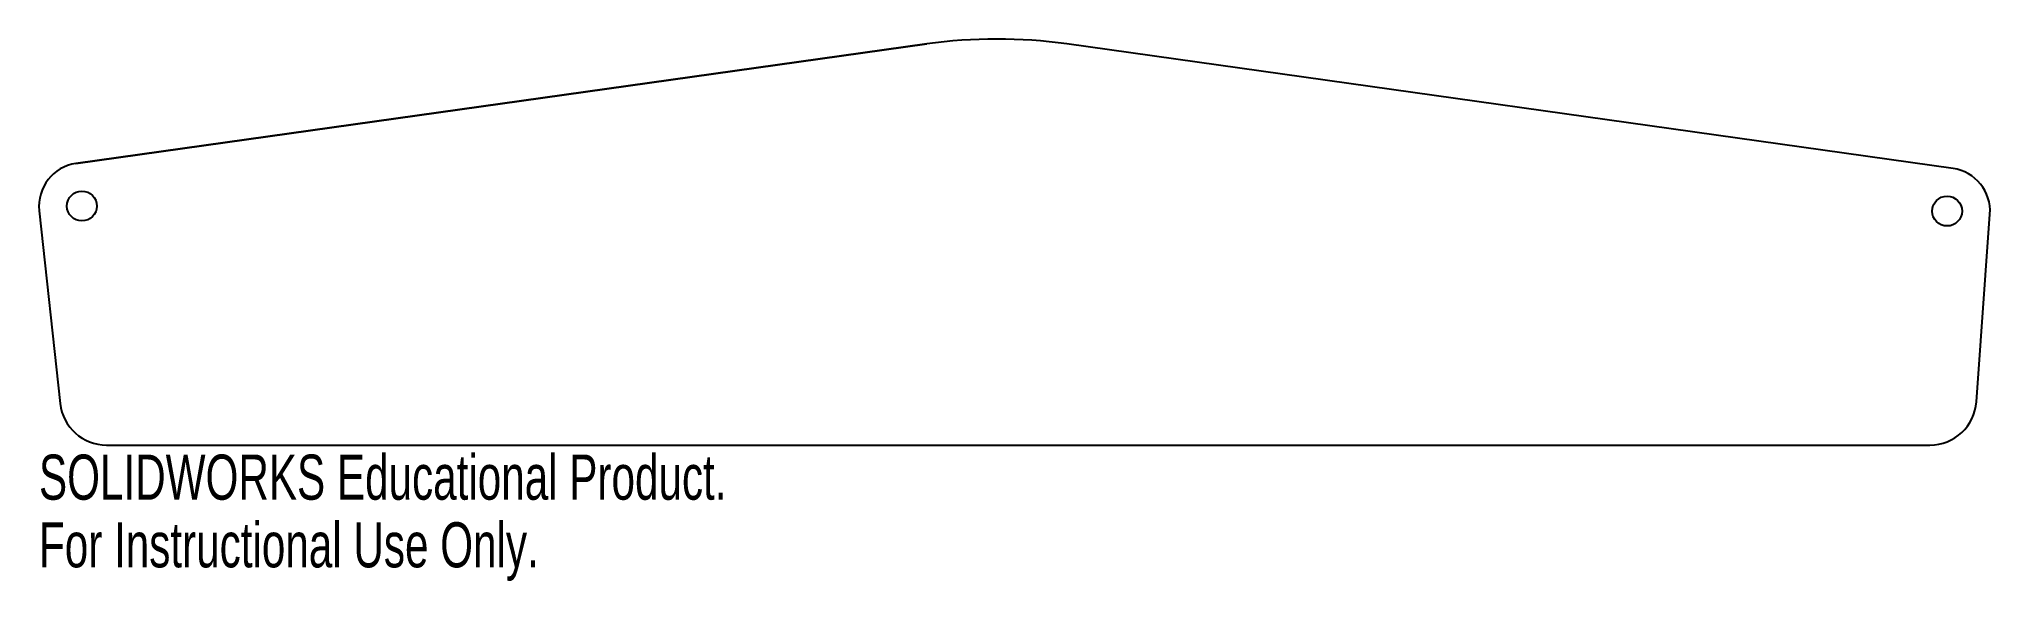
# Model space of a CAD drawing. Header units: millimetres. Extents: x -103 to 106, y -15 to 43.
import ezdxf

# ---------------------------------------------------------------- set-up
doc = ezdxf.new("R2010")
doc.units = ezdxf.units.MM
doc.styles.add('SLDTEXTSTYLE0', font='TXT', dxfattribs={"width": 0.7})

msp = doc.modelspace()

# ---------------------------------------------------------------- linework, layer by layer
at = {"color": 7, "linetype": 'Continuous'}
for p, q in [((-98.68, 30.16), (-7.5, 42.98)), ((102.48, 29.63), (7.5, 42.98)), ((-102.61, 25.11), (-100.37, 4.46)), ((104.99, 4.64), (106.42, 24.74)), ((-95.4, 0), (100, 0))]:
    msp.add_line(p, q, dxfattribs=at)
at = {"color": 7, "linetype": 'Continuous', "lineweight": 25}
for p, q in [((-7.5, 42.98), (-98.68, 30.16)), ((102.48, 29.63), (7.5, 42.98)), ((-102.61, 25.11), (-100.37, 4.46)), ((104.99, 4.64), (106.42, 24.74)), ((-95.4, 0), (100, 0))]:
    msp.add_line(p, q, dxfattribs=at)
at = {"color": 7, "linetype": 'Continuous'}
for centre in [(-98.04, 25.61), (101.84, 25.07)]:
    msp.add_circle(centre, 1.6, dxfattribs=at)
at = {"color": 7, "linetype": 'Continuous', "lineweight": 25}
for centre in [(-98.04, 25.61), (101.84, 25.07)]:
    msp.add_circle(centre, 1.6, dxfattribs=at)
at = {"color": 7, "linetype": 'Continuous'}
for centre, radius, start, end in [((0, -10.39), 53.89, 82, 98), ((-98.04, 25.61), 4.6, 98, 186.1934), ((101.84, 25.07), 4.6, 355.9093, 82), ((-95.4, 5), 5, 186.1934, 270), ((100, 5), 5, 270, 355.9093)]:
    msp.add_arc(centre, radius, start, end, dxfattribs=at)
at = {"color": 7, "linetype": 'Continuous', "lineweight": 25}
for centre, radius, start, end in [((0, -10.39), 53.89, 82, 98), ((-98.04, 25.61), 4.6, 98, 186.1934), ((101.84, 25.07), 4.6, 355.9093, 82), ((-95.4, 5), 5, 186.1934, 270), ((100, 5), 5, 270, 355.9093)]:
    msp.add_arc(centre, radius, start, end, dxfattribs=at)

# ---------------------------------------------------------------- texts
at = {"color": 7, "linetype": 'Continuous', "char_height": 4.8336, "attachment_point": 1, "style": 'SLDTEXTSTYLE0'}
for s, insert in [('SOLIDWORKS Educational Product.', (-102.64, -1.02)), ('For Instructional Use Only.', (-102.64, -8.27))]:
    msp.add_mtext(s, dxfattribs=dict(at, insert=insert))

doc.saveas('drawing.dxf')
